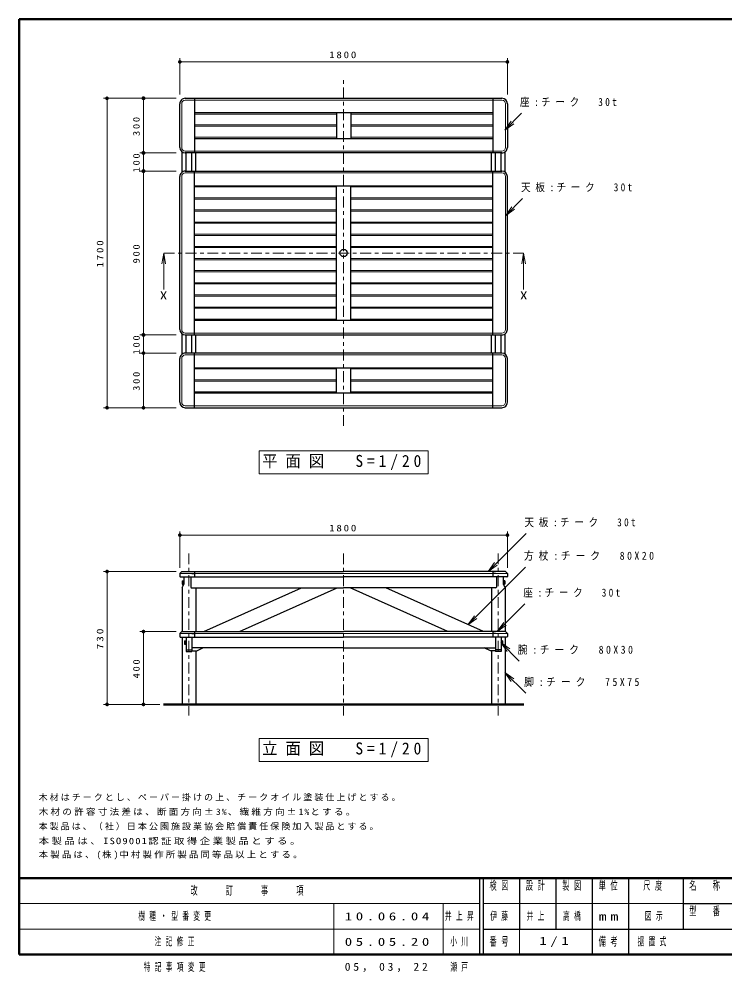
# Model space of a CAD drawing. Units: millimetres on the paper, scale 1:20. Extents: x -365 to 12, y -38 to 257.
# Drawn here: x -365 to -171, y -4.8 to 257 of the extents above; entities that cross this region are included whole.
import ezdxf
from ezdxf.enums import TextEntityAlignment as Align

# ---------------------------------------------------------------- set-up
doc = ezdxf.new("R2010")
doc.units = ezdxf.units.MM
doc.linetypes.add('USER2', pattern=[6, 3, -1, 1, -1])
doc.layers.add('LY_1', color=7, linetype='Continuous', lineweight=25)
doc.layers.add('LY_2', color=7, linetype='Continuous', lineweight=13)
doc.styles.add('ＭＳ ゴシック', font='')
doc.styles.get('ＭＳ ゴシック').set_extended_font_data('MS Gothic')

# ---------------------------------------------------------------- blocks, each defined once
blk = doc.blocks.new('open_arrow')
at = {"color": 0, "linetype": 'Continuous', "lineweight": -2}
blk.add_lwpolyline([(7.5, 1.25), (0, 0), (7.5, -1.25)], dxfattribs=at)
blk = doc.blocks.new('filled_dot')
at = {"color": 0, "linetype": 'Continuous', "lineweight": -2, "const_width": 1.25}
blk.add_lwpolyline([(-0.625, 0, 1), (0.625, 0, 1)], format="xyb", close=True, dxfattribs=at)

msp = doc.modelspace()

# ---------------------------------------------------------------- linework, layer by layer
at = {"layer": 'LY_1', "lineweight": 13}
for p, q in [((-320.815, 236.232), (-320.815, 246.232)), ((-230.815, 236.232), (-230.815, 246.232)), ((-320.815, 245.232), (-230.815, 245.232)), ((-321.815, 235.232), (-341.815, 235.232)), ((-340.815, 150.232), (-340.815, 235.232)), ((-330.815, 220.232), (-330.815, 235.232)), ((-320.315, 221.732), (-320.315, 233.732)), ((-319.315, 234.732), (-232.315, 234.732)), ((-231.315, 233.732), (-231.315, 221.732)), ((-277.815, 230.899), (-316.815, 230.899)), ((-273.815, 230.899), (-234.815, 230.899)), ((-231.552, 226.494), (-226.937, 231.109)), ((-277.815, 227.899), (-316.815, 227.899)), ((-273.815, 227.899), (-234.815, 227.899)), ((-277.815, 227.565), (-316.815, 227.565)), ((-273.815, 227.565), (-234.815, 227.565)), ((-277.815, 224.565), (-316.815, 224.565)), ((-273.815, 224.565), (-234.815, 224.565)), ((-321.815, 220.232), (-331.815, 220.232)), ((-330.815, 215.232), (-330.815, 220.232)), ((-232.315, 220.732), (-319.315, 220.732)), ((-321.815, 215.232), (-331.815, 215.232)), ((-330.815, 170.232), (-330.815, 215.232)), ((-319.315, 214.732), (-232.315, 214.732)), ((-320.315, 171.732), (-320.315, 213.732)), ((-231.315, 171.732), (-231.315, 213.732)), ((-277.815, 210.899), (-316.815, 210.899)), ((-273.815, 210.899), (-234.815, 210.899)), ((-277.815, 207.899), (-316.815, 207.899)), ((-277.815, 207.565), (-316.815, 207.565)), ((-273.815, 207.899), (-234.815, 207.899)), ((-273.815, 207.565), (-234.815, 207.565)), ((-231.315, 202.975), (-226.623, 207.666)), ((-277.815, 204.565), (-316.815, 204.565)), ((-277.815, 204.232), (-316.815, 204.232)), ((-273.815, 204.565), (-234.815, 204.565)), ((-273.815, 204.232), (-234.815, 204.232)), ((-277.815, 201.232), (-316.815, 201.232)), ((-277.815, 200.899), (-316.815, 200.899)), ((-273.815, 201.232), (-234.815, 201.232)), ((-273.815, 200.899), (-234.815, 200.899)), ((-277.815, 197.899), (-316.815, 197.899)), ((-277.815, 197.565), (-316.815, 197.565)), ((-273.815, 197.899), (-234.815, 197.899)), ((-273.815, 197.565), (-234.815, 197.565)), ((-277.815, 194.565), (-316.815, 194.565)), ((-277.815, 194.232), (-316.815, 194.232)), ((-273.815, 194.565), (-234.815, 194.565)), ((-273.815, 194.232), (-234.815, 194.232)), ((-325.251, 192.732), (-325.251, 182.732)), ((-277.815, 191.232), (-316.815, 191.232)), ((-273.815, 191.232), (-234.815, 191.232)), ((-226.379, 192.732), (-226.379, 182.732)), ((-277.815, 190.899), (-316.815, 190.899)), ((-273.815, 190.899), (-234.815, 190.899)), ((-277.815, 187.899), (-316.815, 187.899)), ((-277.815, 187.565), (-316.815, 187.565)), ((-273.815, 187.899), (-234.815, 187.899)), ((-273.815, 187.565), (-234.815, 187.565)), ((-277.815, 184.565), (-316.815, 184.565)), ((-277.815, 184.232), (-316.815, 184.232)), ((-273.815, 184.565), (-234.815, 184.565)), ((-273.815, 184.232), (-234.815, 184.232)), ((-277.815, 181.232), (-316.815, 181.232)), ((-277.815, 180.899), (-316.815, 180.899)), ((-273.815, 181.232), (-234.815, 181.232)), ((-273.815, 180.899), (-234.815, 180.899)), ((-277.815, 177.899), (-316.815, 177.899)), ((-277.815, 177.565), (-316.815, 177.565)), ((-273.815, 177.899), (-234.815, 177.899)), ((-273.815, 177.565), (-234.815, 177.565)), ((-277.815, 174.565), (-316.815, 174.565)), ((-273.815, 174.565), (-234.815, 174.565)), ((-321.815, 170.232), (-331.815, 170.232)), ((-330.815, 165.232), (-330.815, 170.232)), ((-319.315, 170.732), (-232.315, 170.732)), ((-321.815, 165.232), (-331.815, 165.232)), ((-330.815, 150.232), (-330.815, 165.232)), ((-320.315, 151.732), (-320.315, 163.732)), ((-232.315, 164.732), (-319.315, 164.732)), ((-231.315, 151.732), (-231.315, 163.732)), ((-277.815, 160.899), (-316.815, 160.899)), ((-273.815, 160.899), (-234.815, 160.899)), ((-277.815, 157.899), (-316.815, 157.899)), ((-277.815, 157.565), (-316.815, 157.565)), ((-273.815, 157.899), (-234.815, 157.899)), ((-273.815, 157.565), (-234.815, 157.565)), ((-277.815, 154.565), (-316.815, 154.565)), ((-273.815, 154.565), (-234.815, 154.565)), ((-321.815, 150.232), (-341.815, 150.232)), ((-319.315, 150.732), (-232.315, 150.732)), ((-252.565, 138.362), (-299.065, 138.362)), ((-299.065, 138.362), (-299.065, 132.062)), ((-252.565, 132.062), (-252.565, 138.362)), ((-299.065, 132.062), (-252.565, 132.062)), ((-320.815, 106.232), (-320.815, 116.232)), ((-320.815, 115.232), (-230.815, 115.232)), ((-236.085, 105.232), (-225.678, 115.638)), ((-230.815, 106.232), (-230.815, 116.232)), ((-321.815, 105.232), (-341.815, 105.232)), ((-340.815, 68.732), (-340.815, 105.232)), ((-275.815, 104.732), (-320.815, 104.732)), ((-275.815, 104.732), (-230.815, 104.732)), ((-241.65, 90.592), (-225.795, 106.448)), ((-233.582, 88.732), (-225.984, 96.33)), ((-321.815, 88.732), (-331.815, 88.732)), ((-330.815, 68.732), (-330.815, 88.732)), ((-275.815, 88.232), (-320.815, 88.232)), ((-275.815, 88.232), (-230.815, 88.232)), ((-232.659, 85.763), (-227.532, 80.635)), ((-231.515, 77.521), (-225.77, 71.776)), ((-326.315, 68.732), (-341.815, 68.732)), ((-252.565, 59.382), (-299.065, 59.382)), ((-299.065, 59.382), (-299.065, 53.082)), ((-252.565, 53.082), (-252.565, 59.382)), ((-299.065, 53.082), (-252.565, 53.082))]:
    msp.add_line(p, q, dxfattribs=at)
at = {"layer": 'LY_1', "linetype": 'USER2', "lineweight": 13}
for p, q in [((-275.815, 145.232), (-275.815, 240.232)), ((-325.251, 192.732), (-226.379, 192.732)), ((-318.315, 110.232), (-318.315, 65.696)), ((-275.815, 110.232), (-275.815, 65.696)), ((-233.315, 110.232), (-233.315, 65.696))]:
    msp.add_line(p, q, dxfattribs=at)
at = {"layer": 'LY_1'}
for p, q in [((-320.815, 221.732), (-320.815, 233.732)), ((-319.315, 235.232), (-232.315, 235.232)), ((-316.815, 235.232), (-316.815, 220.232)), ((-234.815, 235.232), (-234.815, 220.232)), ((-230.815, 233.732), (-230.815, 221.732)), ((-234.815, 231.232), (-316.815, 231.232)), ((-277.815, 231.232), (-277.815, 224.232)), ((-273.815, 231.232), (-273.815, 224.232)), ((-316.815, 224.232), (-234.815, 224.232)), ((-320.19, 214.95), (-320.19, 220.514)), ((-232.315, 220.232), (-319.315, 220.232)), ((-319.065, 215.232), (-319.065, 220.232)), ((-317.565, 215.232), (-317.565, 220.232)), ((-316.44, 215.232), (-316.44, 220.232)), ((-235.19, 215.232), (-235.19, 220.232)), ((-234.065, 215.232), (-234.065, 220.232)), ((-232.565, 215.232), (-232.565, 220.232)), ((-231.44, 214.95), (-231.44, 220.514)), ((-319.315, 215.232), (-232.315, 215.232)), ((-316.815, 170.232), (-316.815, 215.232)), ((-234.815, 170.232), (-234.815, 215.232)), ((-320.815, 171.732), (-320.815, 213.732)), ((-230.815, 171.732), (-230.815, 213.732)), ((-316.815, 211.232), (-234.815, 211.232)), ((-277.815, 174.232), (-277.815, 211.232)), ((-273.815, 174.232), (-273.815, 211.232)), ((-234.815, 174.232), (-316.815, 174.232)), ((-320.19, 164.95), (-320.19, 170.514)), ((-319.315, 170.232), (-232.315, 170.232)), ((-319.065, 165.232), (-319.065, 170.232)), ((-317.565, 165.232), (-317.565, 170.232)), ((-316.44, 165.232), (-316.44, 170.232)), ((-235.19, 165.232), (-235.19, 170.232)), ((-234.065, 165.232), (-234.065, 170.232)), ((-232.565, 165.232), (-232.565, 170.232)), ((-231.44, 164.95), (-231.44, 170.514)), ((-232.315, 165.232), (-319.315, 165.232)), ((-316.815, 150.232), (-316.815, 165.232)), ((-234.815, 150.232), (-234.815, 165.232)), ((-320.815, 151.732), (-320.815, 163.732)), ((-230.815, 151.732), (-230.815, 163.732)), ((-316.815, 161.232), (-234.815, 161.232)), ((-277.815, 154.232), (-277.815, 161.232)), ((-273.815, 154.232), (-273.815, 161.232)), ((-234.815, 154.232), (-316.815, 154.232)), ((-319.315, 150.232), (-232.315, 150.232)), ((-320.315, 105.232), (-320.815, 104.732)), ((-320.815, 104.732), (-320.815, 103.882)), ((-320.315, 105.232), (-275.815, 105.232)), ((-317.565, 104.732), (-316.815, 104.732)), ((-316.815, 105.232), (-316.815, 103.732)), ((-231.315, 105.232), (-275.815, 105.232)), ((-234.815, 105.232), (-234.815, 103.732)), ((-234.065, 104.732), (-234.815, 104.732)), ((-231.315, 105.232), (-230.815, 104.732)), ((-230.815, 104.732), (-230.815, 103.882)), ((-320.665, 103.732), (-275.815, 103.732)), ((-320.14, 102.657), (-320.14, 101.807)), ((-320.14, 102.657), (-319.79, 102.657)), ((-320.14, 102.232), (-319.79, 102.232)), ((-319.79, 102.757), (-319.69, 102.757)), ((-319.79, 102.757), (-319.79, 101.707)), ((-319.69, 103.732), (-319.69, 102.198)), ((-319.69, 102.757), (-319.69, 101.707)), ((-317.815, 103.732), (-317.815, 100.982)), ((-230.965, 103.732), (-275.815, 103.732)), ((-233.815, 103.732), (-233.815, 100.982)), ((-231.94, 103.732), (-231.94, 102.198)), ((-231.84, 102.757), (-231.94, 102.757)), ((-231.94, 102.757), (-231.94, 101.707)), ((-231.84, 102.757), (-231.84, 101.707)), ((-231.49, 102.657), (-231.84, 102.657)), ((-231.49, 102.232), (-231.84, 102.232)), ((-231.49, 102.657), (-231.49, 101.807)), ((-320.19, 100.868), (-320.19, 88.732)), ((-320.14, 101.807), (-319.79, 101.807)), ((-319.79, 101.707), (-319.69, 101.707)), ((-317.565, 100.732), (-275.815, 100.732)), ((-316.44, 100.732), (-316.44, 88.732)), ((-314.214, 88.732), (-287.41, 100.732)), ((-304.425, 88.732), (-277.621, 100.732)), ((-234.065, 100.732), (-275.815, 100.732)), ((-247.204, 88.732), (-274.008, 100.732)), ((-237.415, 88.732), (-264.219, 100.732)), ((-235.19, 100.732), (-235.19, 88.732)), ((-231.84, 101.707), (-231.94, 101.707)), ((-231.49, 101.807), (-231.84, 101.807)), ((-231.44, 100.868), (-231.44, 88.732)), ((-320.315, 88.732), (-320.815, 88.232)), ((-320.815, 88.232), (-320.815, 87.382)), ((-320.665, 87.232), (-275.815, 87.232)), ((-320.315, 88.732), (-275.815, 88.732)), ((-320.19, 87.232), (-320.19, 68.732)), ((-319.065, 87.232), (-319.065, 83.232)), ((-317.565, 88.232), (-316.815, 88.232)), ((-317.565, 87.232), (-317.565, 83.232)), ((-316.815, 88.732), (-316.815, 87.232)), ((-231.315, 88.732), (-275.815, 88.732)), ((-230.965, 87.232), (-275.815, 87.232)), ((-234.815, 88.732), (-234.815, 87.232)), ((-234.065, 88.232), (-234.815, 88.232)), ((-234.065, 87.232), (-234.065, 83.232)), ((-232.565, 87.232), (-232.565, 83.232)), ((-231.44, 87.232), (-231.44, 68.732)), ((-231.315, 88.732), (-230.815, 88.232)), ((-230.815, 88.232), (-230.815, 87.382)), ((-319.515, 86.157), (-319.515, 85.307)), ((-319.515, 86.157), (-319.165, 86.157)), ((-319.515, 85.732), (-319.165, 85.732)), ((-319.515, 85.307), (-319.165, 85.307)), ((-319.165, 86.257), (-319.065, 86.257)), ((-319.165, 86.257), (-319.165, 85.207)), ((-319.165, 85.207), (-319.065, 85.207)), ((-319.065, 86.257), (-319.065, 85.207)), ((-275.815, 84.232), (-317.565, 84.232)), ((-316.152, 83.482), (-314.476, 84.232)), ((-275.815, 84.232), (-234.065, 84.232)), ((-235.477, 83.482), (-237.153, 84.232)), ((-232.465, 86.257), (-232.565, 86.257)), ((-232.565, 86.257), (-232.565, 85.207)), ((-232.465, 85.207), (-232.565, 85.207)), ((-232.465, 86.257), (-232.465, 85.207)), ((-232.115, 86.157), (-232.465, 86.157)), ((-232.115, 85.732), (-232.465, 85.732)), ((-232.115, 85.307), (-232.465, 85.307)), ((-232.115, 86.157), (-232.115, 85.307)), ((-319.065, 83.732), (-317.565, 83.732)), ((-319.065, 83.232), (-317.565, 83.232)), ((-317.565, 83.482), (-316.152, 83.482)), ((-316.44, 83.482), (-316.44, 68.732)), ((-234.065, 83.482), (-235.477, 83.482)), ((-235.19, 83.482), (-235.19, 68.732)), ((-232.565, 83.732), (-234.065, 83.732)), ((-232.565, 83.232), (-234.065, 83.232))]:
    msp.add_line(p, q, dxfattribs=at)
at = {"layer": 'LY_1', "lineweight": 50}
msp.add_line((-325.315, 68.732), (-226.315, 68.732), dxfattribs=at)
at = {"layer": 'LY_1'}
msp.add_circle((-275.815, 192.732), 1, dxfattribs=at)
for centre, radius, start, end in [((-319.315, 233.732), 1.5, 89.99999, 180), ((-232.315, 233.732), 1.5, 360, 89.99999), ((-319.315, 221.732), 1.5, 180.00001, 270), ((-232.315, 221.732), 1.5, 269.99999, 0), ((-319.315, 213.732), 1.5, 89.99999, 180), ((-232.315, 213.732), 1.5, 360, 89.99999), ((-319.315, 171.732), 1.5, 180.00001, 270), ((-232.315, 171.732), 1.5, 269.99999, 0), ((-319.315, 163.732), 1.5, 89.99999, 180), ((-232.315, 163.732), 1.5, 360, 89.99999), ((-319.315, 151.732), 1.5, 180.00001, 270), ((-232.315, 151.732), 1.5, 269.99999, 0), ((-320.665, 103.882), 0.15, 179.99996, 269.99997), ((-230.965, 103.882), 0.15, 270, 0), ((-317.565, 100.982), 0.25, 179.99996, 269.99997), ((-234.065, 100.982), 0.25, 270, 0), ((-320.665, 87.382), 0.15, 179.99996, 269.99997), ((-230.965, 87.382), 0.15, 270, 0)]:
    msp.add_arc(centre, radius, start, end, dxfattribs=at)
at = {"layer": 'LY_1', "lineweight": 13}
for centre, start, end in [((-319.315, 233.732), 90, 180), ((-232.315, 233.732), 360, 90), ((-319.315, 221.732), 179.99999, 270), ((-232.315, 221.732), 269.99999, 0), ((-319.315, 213.732), 90, 180), ((-232.315, 213.732), 360, 90), ((-319.315, 171.732), 179.99999, 270), ((-232.315, 171.732), 269.99999, 0), ((-319.315, 163.732), 90, 180), ((-232.315, 163.732), 360, 90), ((-319.315, 151.732), 179.99999, 270), ((-232.315, 151.732), 269.99999, 0)]:
    msp.add_arc(centre, 1, start, end, dxfattribs=at)
at = {"layer": 'LY_1'}
for centre, major_axis, start_param, end_param in [((-322.19, 102.198), (-2.5, 0), 2.4980899, 3.1415927), ((-229.44, 102.198), (2.5, 0), 3.1415927, 3.7850954)]:
    msp.add_ellipse(centre, major_axis=major_axis, ratio=0.886349, start_param=start_param, end_param=end_param, dxfattribs=at)
at = {"layer": 'LY_2', "lineweight": 50}
for p, q in [((0, 257), (-365, 257)), ((-365, 257), (-365, 0)), ((-365, 21), (0, 21)), ((-365, 0), (0, 0))]:
    msp.add_line(p, q, dxfattribs=at)
at = {"layer": 'LY_2', "color": 211, "lineweight": 25}
for p, q in [((-238.5, 21), (-238.5, 0)), ((-237.5, 21), (-237.5, 0)), ((-227.5, 21), (-227.5, 7)), ((-217.5, 21), (-217.5, 7)), ((-207.5, 21), (-207.5, 0)), ((-197.5, 21), (-197.5, 7)), ((-182.5, 21), (-182.5, 7)), ((-182.5, 14), (-70, 14)), ((-237.5, 7), (0, 7))]:
    msp.add_line(p, q, dxfattribs=at)
at = {"layer": 'LY_2'}
for p, q in [((-365, 14), (-238.5, 14)), ((-278.5, 14), (-278.5, 0)), ((-248.5, 14), (-248.5, 0)), ((-237.5, 14), (-182.5, 14)), ((-365, 7), (-238.5, 7)), ((-227.5, 7), (-227.5, 0))]:
    msp.add_line(p, q, dxfattribs=at)
at = {"layer": 'LY_2', "lineweight": 25}
msp.add_line((-197.5, 7), (-197.5, 0), dxfattribs=at)

# ---------------------------------------------------------------- block references
at = {"layer": 'LY_1', "lineweight": 13, "xscale": 0.4, "yscale": 0.4}
for p in [(-320.815, 245.232), (-320.815, 115.232)]:
    msp.add_blockref('filled_dot', p, dxfattribs=at)
at = {"layer": 'LY_1', "lineweight": 13}
for name, p, xscale, yscale, rotation in [('filled_dot', (-230.815, 245.232), 0.4, 0.4, 180), ('filled_dot', (-340.815, 235.232), 0.4, 0.4, 270), ('filled_dot', (-330.815, 235.232), 0.431, 0.431, 270), ('open_arrow', (-231.552, 226.494), 0.4, 0.4, 45), ('filled_dot', (-330.815, 220.232), 0.431, 0.431, 270), ('filled_dot', (-330.815, 215.232), 0.431, 0.431, 270), ('open_arrow', (-231.315, 202.975), 0.4, 0.4, 45), ('open_arrow', (-325.251, 192.732), 0.4, 0.4, 270), ('open_arrow', (-226.379, 192.732), 0.4, 0.4, 270), ('filled_dot', (-330.815, 170.232), 0.431, 0.431, 270), ('filled_dot', (-330.815, 165.232), 0.4, 0.4, 270), ('filled_dot', (-340.815, 150.232), 0.4, 0.4, 90), ('filled_dot', (-330.815, 150.232), 0.4, 0.4, 90), ('filled_dot', (-230.815, 115.232), 0.4, 0.4, 180), ('open_arrow', (-236.085, 105.232), 0.4, 0.4, 45), ('filled_dot', (-340.815, 105.232), 0.4, 0.4, 270), ('open_arrow', (-241.65, 90.592), 0.4, 0.4, 45), ('filled_dot', (-330.815, 88.732), 0.4, 0.4, 270), ('open_arrow', (-233.582, 88.732), 0.4, 0.4, 45), ('open_arrow', (-232.659, 85.763), 0.4, 0.4, 315), ('open_arrow', (-231.515, 77.521), 0.4, 0.4, 315), ('filled_dot', (-340.815, 68.732), 0.4, 0.4, 90), ('filled_dot', (-330.815, 68.732), 0.4, 0.4, 90)]:
    msp.add_blockref(name, p, dxfattribs=dict(at, xscale=xscale, yscale=yscale, rotation=rotation))

# ---------------------------------------------------------------- texts
at = {"layer": 'LY_1', "style": 'ＭＳ ゴシック', "width": 1.35}
for p in [(-325.3, 181.071), (-226.329, 181.071)]:
    msp.add_text('X', height=2.199, dxfattribs=at).set_placement(p, align=Align.MIDDLE_CENTER)
at = {"layer": 'LY_1', "style": 'ＭＳ ゴシック'}
for s, insert, char_height, attachment_point in [('\\T1.33;\\W1.2;1800', (-275.815, 246.232), 1.833, 8), ('\\T1.5;\\W0.85;座:チーク\u300030t', (-227.379, 234.109), 2.199, 4), ('\\T1.5;\\W0.85;天板:チーク\u300030t', (-227.056, 210.666), 2.199, 4), ('\\T1.5;\\W0.95;平面図\u3000S=1/20', (-275.815, 135.212), 3.299, 5), ('\\T1.33;\\W1.2;1800', (-275.815, 116.232), 1.833, 8), ('\\T1.5;\\W0.85;天板:チーク\u300030t', (-226.112, 118.638), 2.199, 4), ('\\T1.5;\\W0.9;方杖:チーク\u300080X20', (-226.261, 109.448), 2.199, 4), ('\\T1.5;\\W0.85;座:チーク\u300030t', (-226.426, 99.33), 2.199, 4), ('\\T1.5;\\W0.9;腕:チーク\u300080X30', (-228.005, 83.635), 2.199, 4), ('\\T1.5;\\W0.9;脚:チーク\u300075X75', (-226.228, 74.776), 2.199, 4), ('\\T1.5;\\W0.95;立面図\u3000S=1/20', (-275.815, 56.232), 3.299, 5), ('\\T1.23;木材はチークとし、ペーパー掛けの上、チークオイル塗装仕上げとする。', (-359.615, 42.14), 1.76, 7), ('\\T1.23;\\W1.1;木材の許容寸法差は、断面方向±3%、繊維方向±1%とする。', (-359.615, 38.14), 1.76, 7), ('\\T1.23;本製品は、（社）日本公園施設業協会賠償責任保険加入製品とする。', (-359.615, 34.14), 1.76, 7), ('\\T1.23;\\W1.2;本製品は、ISO9001認証取得企業製品とする。', (-359.615, 30.14), 1.76, 7), ('\\T1.23;\\W1.05;本製品は、(株)中村製作所製品同等品以上とする。', (-359.615, 26.14), 1.76, 7), ('\\T1.64;\\W0.6;樹種・型番変更', (-332.25, 10.5), 2.199, 4), ('\\T1.5;\\W1.35;10.06.04', (-275.5, 10.5), 2.199, 4), ('\\T1.64;\\W0.6;井上昇', (-248, 10.5), 2.199, 4), ('\\T1.64;\\W0.6;伊藤', (-232.5, 10.5), 2.199, 5), ('\\T1.64;\\W0.6;井上', (-222.5, 10.5), 2.199, 5), ('\\T1.64;\\W0.6;高橋', (-212.5, 10.5), 2.199, 5), ('\\T1.64;\\W0.6;図示', (-190, 10.5), 2.199, 5), ('\\T1.64;\\W0.6;注記修正', (-327.75, 3.5), 2.199, 4), ('\\T1.5;\\W1.35;05.05.20', (-275.5, 3.5), 2.199, 4), ('\\T1.64;\\W0.6;小川', (-246.5, 3.5), 2.199, 4), ('\\T1.5;\\W1.35;1/1', (-217.5, 3.5), 2.199, 5), ('\\T1.64;\\W0.6;据置式', (-190.5, 3.5), 2.199, 5), ('\\T1.64;\\W0.6;特記事項変更', (-330.75, -3.5), 2.199, 4), ('\\T1.5;\\W1.05;05，03，22', (-275.5, -3.5), 2.199, 4), ('\\T1.64;\\W0.6;瀬戸', (-246.5, -3.5), 2.199, 4)]:
    msp.add_mtext(s, dxfattribs=dict(at, insert=insert, char_height=char_height, attachment_point=attachment_point))
at = {"layer": 'LY_1', "char_height": 1.833, "attachment_point": 8, "rotation": 90, "style": 'ＭＳ ゴシック'}
for s, insert in [('\\T1.33;\\W1.15;300', (-331.815, 227.732)), ('\\T1.33;\\W1.15;100', (-331.815, 217.732)), ('\\T1.33;\\W1.2;1700', (-341.815, 192.732)), ('\\T1.33;\\W1.15;900', (-331.815, 192.732)), ('\\T1.33;\\W1.15;100', (-331.815, 167.732)), ('\\T1.33;\\W1.15;300', (-331.815, 157.732)), ('\\T1.33;\\W1.25;730', (-341.815, 86.982)), ('\\T1.33;\\W1.15;400', (-331.815, 78.732))]:
    msp.add_mtext(s, dxfattribs=dict(at, insert=insert))
at = {"layer": 'LY_2', "color": 4, "char_height": 2.346, "style": 'ＭＳ ゴシック'}
for s, insert, attachment_point in [('\\T1.64;\\W0.6;改\u3000\u3000訂\u3000\u3000事\u3000\u3000項', (-301.75, 17.5), 5), ('\\T1.64;\\W0.6;検図', (-232.5, 20.167), 2), ('\\T1.64;\\W0.6;設計', (-222.5, 20.167), 2), ('\\T1.64;\\W0.6;製図', (-212.5, 20.167), 2), ('\\T1.64;\\W0.6;単位', (-202.5, 20.167), 2), ('\\T1.64;\\W0.6;尺度', (-190.25, 20.167), 2), ('\\T1.64;\\W0.6;名\u3000称', (-176, 20.167), 2), ('\\T1.64;\\W0.6;型\u3000番', (-176, 13.167), 2), ('\\T1.5;\\W1.35;mm', (-202.5, 10.5), 5), ('\\T1.64;\\W0.6;番号', (-232.5, 3.5), 5), ('\\T1.64;\\W0.6;備考', (-202.5, 3.5), 5)]:
    msp.add_mtext(s, dxfattribs=dict(at, insert=insert, attachment_point=attachment_point))

doc.saveas('drawing.dxf')
